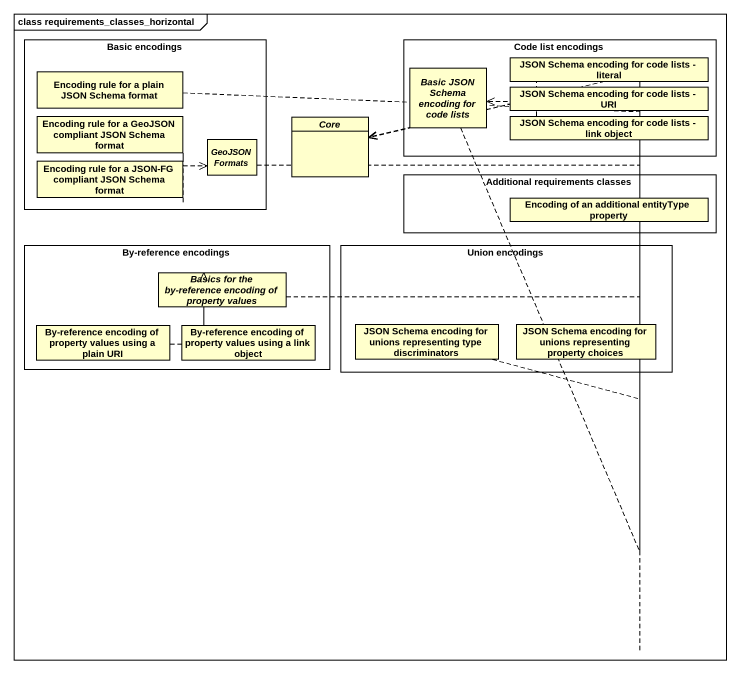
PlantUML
@startuml
mainframe class requirements_classes_horizontal
hide circle
hide empty members
rectangle "Basic encodings" as Basic_encodings {
  class "Encoding rule for a plain JSON Schema format" as Encoding_rule_for_a_plain
  class "Encoding rule for a GeoJSON compliant JSON Schema format" as Encoding_rule_for_a_GeoJSON
  abstract class "GeoJSON Formats" as GeoJSON_Formats
  class "Encoding rule for a JSON-FG compliant JSON Schema format" as Encoding_rule_for_a_JSON_FG
}
rectangle "Code list encodings" as Code_list_encodings {
  abstract class "Basic JSON Schema encoding for code lists" as Basic_JSON_Schema_encoding
  class "JSON Schema encoding for code lists - literal" as JSON_Schema_encoding_for
  class "JSON Schema encoding for code lists - URI" as JSON_Schema_encoding_for_2
  class "JSON Schema encoding for code lists - link object" as JSON_Schema_encoding_for_3
}
abstract class Core
rectangle "Additional requirements classes" as Additional_requirements {
  class "Encoding of an additional entityType property" as Encoding_of_an_additional
}
rectangle "By-reference encodings" as By_reference_encodings {
  abstract class "Basics for the by-reference encoding of property values" as Basics_for_the_by_reference
  class "By-reference encoding of property values using a plain URI" as By_reference_encoding_of
  class "By-reference encoding of property values using a link object" as By_reference_encoding_of_2
}
rectangle "Union encodings" as Union_encodings {
  class "JSON Schema encoding for unions representing type discriminators" as JSON_Schema_encoding_for_4
  class "JSON Schema encoding for unions representing property choices" as JSON_Schema_encoding_for_5
}
Encoding_rule_for_a_plain .right.> Core
Basic_JSON_Schema_encoding .left.> Core
JSON_Schema_encoding_for .left.> Basic_JSON_Schema_encoding
Encoding_rule_for_a_GeoJSON .right.> GeoJSON_Formats
JSON_Schema_encoding_for_2 .left.> Basic_JSON_Schema_encoding
JSON_Schema_encoding_for_3 .left.> Basic_JSON_Schema_encoding
GeoJSON_Formats .right.> Core
Encoding_rule_for_a_JSON_FG .right.> GeoJSON_Formats
Encoding_of_an_additional .left.> Core
Basics_for_the_by_reference .up.> Core
By_reference_encoding_of .right.> Basics_for_the_by_reference
By_reference_encoding_of_2 .up.> Basics_for_the_by_reference
JSON_Schema_encoding_for_4 .up.> Core
JSON_Schema_encoding_for_5 .up.> Core
@enduml
